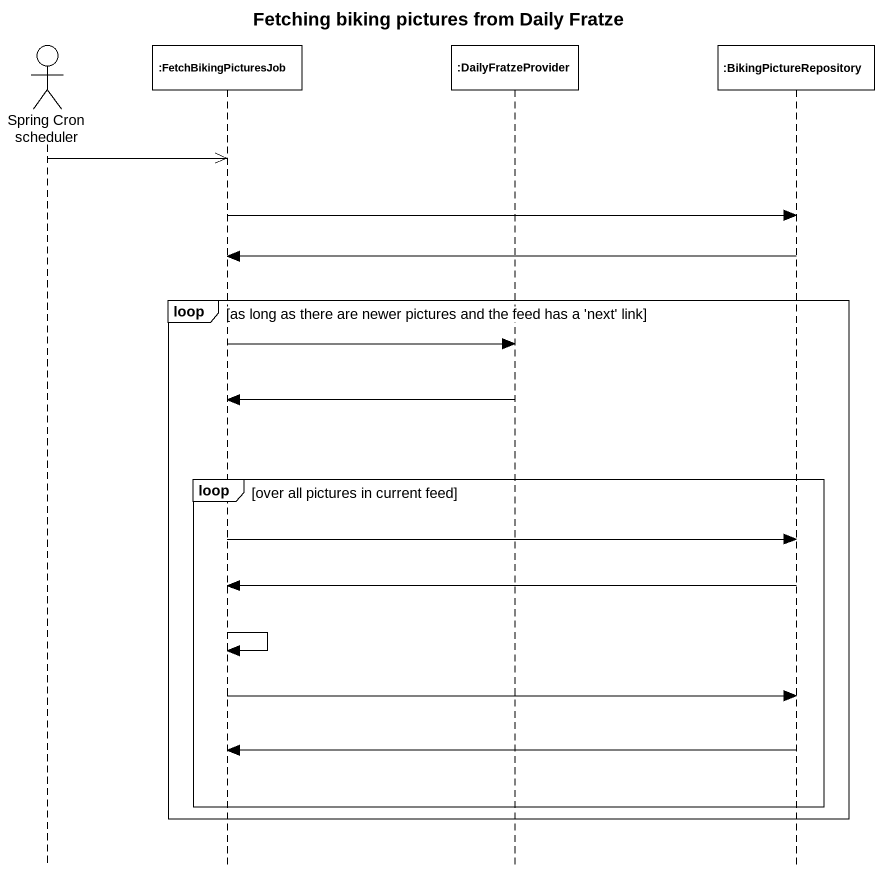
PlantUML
@startuml
title Fetching biking pictures from Daily Fratze
hide footbox
actor "Spring Cron scheduler" as Spring_Cron_scheduler
participant ":FetchBikingPicturesJob" as FetchBikingPicturesJob
participant ":DailyFratzeProvider" as DailyFratzeProvider
participant ":BikingPictureRepository" as BikingPictureRepository

Spring_Cron_scheduler ->> FetchBikingPicturesJob
FetchBikingPicturesJob -> BikingPictureRepository
BikingPictureRepository -> FetchBikingPicturesJob
loop as long as there are newer pictures and the feed has a 'next' link
  FetchBikingPicturesJob -> DailyFratzeProvider
  DailyFratzeProvider -> FetchBikingPicturesJob
  loop over all pictures in current feed
    FetchBikingPicturesJob -> BikingPictureRepository
    BikingPictureRepository -> FetchBikingPicturesJob
    FetchBikingPicturesJob -> FetchBikingPicturesJob
    FetchBikingPicturesJob -> BikingPictureRepository
    BikingPictureRepository -> FetchBikingPicturesJob
  end
end
@enduml
